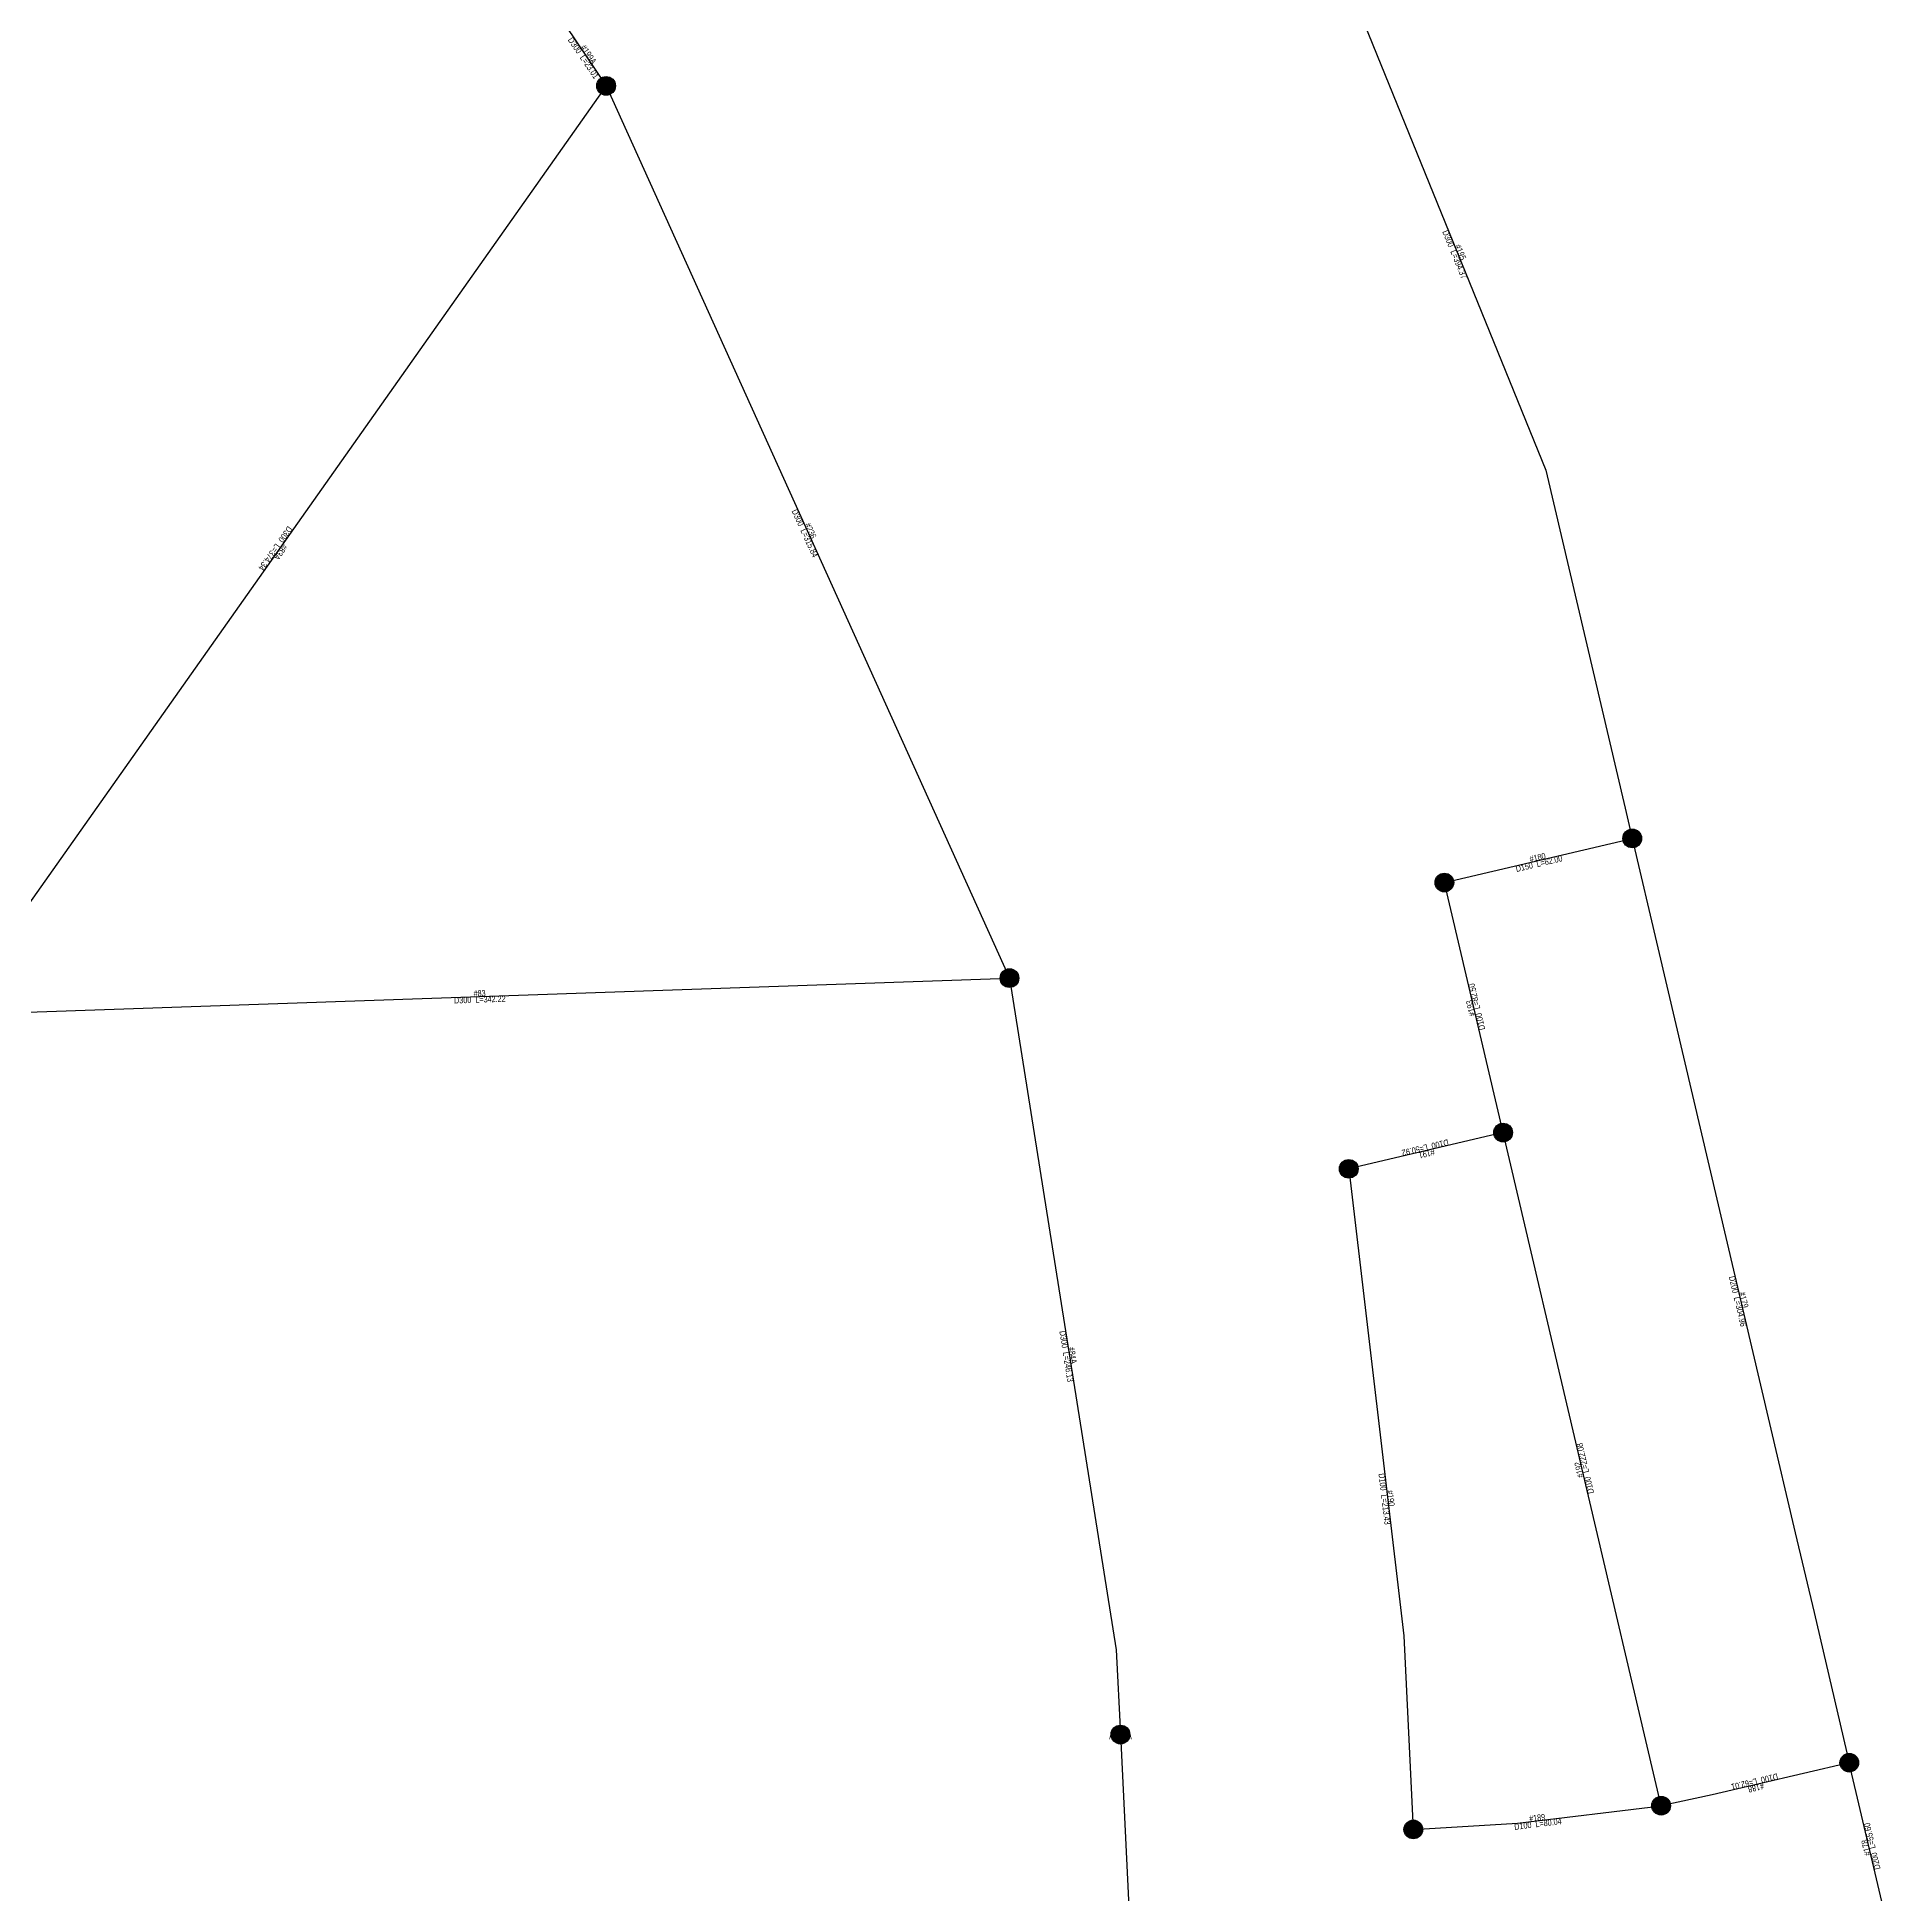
# Model space of a CAD drawing. Header units: metres. Extents: x 145472 to 149777, y 297313 to 301407.
# Drawn here: x 149075 to 149670, y 298262 to 298859 of the extents above; entities that cross this region are included whole.
import ezdxf
from ezdxf.enums import TextEntityAlignment as Align

# ---------------------------------------------------------------- set-up
doc = ezdxf.new("R2010")
doc.units = ezdxf.units.M
for name, color, linetype in [('EPANET2-JUNCTION', 7, 'Continuous'), ('EPANET2-PIPE', 3, 'Continuous'), ('EPANET2-PIPE_no', 7, 'Continuous')]:
    doc.layers.add(name, color=color, linetype=linetype)

# ---------------------------------------------------------------- blocks, each defined once
blk = doc.blocks.new('PIPE_BLOCK')
at = {"width": 0.8}
for tag, p in [('INFO', (0, -1)), ('ID', (0, 1))]:
    blk.add_attdef(tag, text='', height=2, dxfattribs=at).set_placement(p, align=Align.MIDDLE_CENTER)
blk = doc.blocks.new('JUNCTION_BLOCK')
h = blk.add_hatch(color=255)
edge = h.paths.add_edge_path()
edge.add_arc((0, 0), 3, 0, 360)
at = {"color": 5}
blk.add_circle((0, 0), 3, dxfattribs=at)
at = {"color": 5, "width": 0.7}
blk.add_attdef('ID', text='', height=3, dxfattribs=at).set_placement((0, 0), align=Align.MIDDLE_CENTER)

msp = doc.modelspace()

# ---------------------------------------------------------------- linework, layer by layer
at = {"layer": 'EPANET2-PIPE'}
for points in [[(149453.23, 298969.57), (149466.19, 298948.77), (149559.32, 298719.7), (149584.83, 298611.1), (149587.11, 298601.37)], [(149244.59, 298862.15), (149257.46, 298843.08)], [(149257.46, 298843.08), (149046.7, 298544.74)], [(149257.46, 298843.08), (149387.05, 298556.49)], [(149526.76, 298587.19), (149587.11, 298601.37)], [(149587.11, 298601.37), (149639.49, 298378.32), (149645.51, 298352.71), (149656.83, 298304.49)], [(149545.62, 298506.88), (149526.76, 298587.19)], [(149046.7, 298544.74), (149387.05, 298556.49)], [(149387.05, 298556.49), (149421.37, 298340.75), (149422.7, 298313.54)], [(149545.62, 298506.88), (149496.04, 298495.24)], [(149596.39, 298290.68), (149545.62, 298506.88)], [(149496.04, 298495.24), (149513.77, 298345.23), (149516.78, 298283.05)], [(149422.7, 298313.54), (149433.34, 298094.3)], [(149656.83, 298304.49), (149612.81, 298294.15), (149596.39, 298290.68)], [(149669.54, 298250.36), (149656.83, 298304.49)], [(149516.78, 298283.05), (149550.26, 298285.02), (149596.39, 298290.68)]]:
    msp.add_lwpolyline(points, dxfattribs=at)

# ---------------------------------------------------------------- block references
at = {"layer": 'EPANET2-JUNCTION'}
ref = msp.add_blockref('JUNCTION_BLOCK', (149257.46, 298843.08), dxfattribs=at)
ref.add_attrib('ID', 'A165', dxfattribs={"layer": '0', "color": 5, "height": 3, "width": 0.55}).set_placement((149257.46, 298843.08), align=Align.MIDDLE_CENTER)
ref = msp.add_blockref('JUNCTION_BLOCK', (149587.11, 298601.37), dxfattribs=at)
ref.add_attrib('ID', 'A130', dxfattribs={"layer": '0', "color": 5, "height": 3, "width": 0.55}).set_placement((149587.11, 298601.37), align=Align.MIDDLE_CENTER)
ref = msp.add_blockref('JUNCTION_BLOCK', (149526.76, 298587.19), dxfattribs=at)
ref.add_attrib('ID', 'A129', dxfattribs={"layer": '0', "color": 5, "height": 3, "width": 0.55}).set_placement((149526.76, 298587.19), align=Align.MIDDLE_CENTER)
ref = msp.add_blockref('JUNCTION_BLOCK', (149387.05, 298556.49), dxfattribs=at)
ref.add_attrib('ID', 'A173', dxfattribs={"layer": '0', "color": 5, "height": 3, "width": 0.55}).set_placement((149387.05, 298556.49), align=Align.MIDDLE_CENTER)
ref = msp.add_blockref('JUNCTION_BLOCK', (149545.62, 298506.88), dxfattribs=at)
ref.add_attrib('ID', 'A128', dxfattribs={"layer": '0', "color": 5, "height": 3, "width": 0.55}).set_placement((149545.62, 298506.88), align=Align.MIDDLE_CENTER)
ref = msp.add_blockref('JUNCTION_BLOCK', (149496.04, 298495.24), dxfattribs=at)
ref.add_attrib('ID', 'A127', dxfattribs={"layer": '0', "color": 5, "height": 3, "width": 0.55}).set_placement((149496.04, 298495.24), align=Align.MIDDLE_CENTER)
ref = msp.add_blockref('JUNCTION_BLOCK', (149422.7, 298313.54), dxfattribs=at)
ref.add_attrib('ID', 'A172A', dxfattribs={"layer": '0', "color": 5, "height": 3, "width": 0.55}).set_placement((149422.7, 298313.54), align=Align.MIDDLE_CENTER)
ref = msp.add_blockref('JUNCTION_BLOCK', (149656.83, 298304.49), dxfattribs=at)
ref.add_attrib('ID', 'A124', dxfattribs={"layer": '0', "color": 5, "height": 3, "width": 0.55}).set_placement((149656.83, 298304.49), align=Align.MIDDLE_CENTER)
ref = msp.add_blockref('JUNCTION_BLOCK', (149596.39, 298290.68), dxfattribs=at)
ref.add_attrib('ID', 'A125', dxfattribs={"layer": '0', "color": 5, "height": 3, "width": 0.55}).set_placement((149596.39, 298290.68), align=Align.MIDDLE_CENTER)
ref = msp.add_blockref('JUNCTION_BLOCK', (149516.78, 298283.05), dxfattribs=at)
ref.add_attrib('ID', 'A126', dxfattribs={"layer": '0', "color": 5, "height": 3, "width": 0.55}).set_placement((149516.78, 298283.05), align=Align.MIDDLE_CENTER)
at = {"layer": 'EPANET2-PIPE_no'}
for p, rotation, values in [((149251.02, 298852.61), 304.021767258015, {'ID': '#199A', 'INFO': 'D300  L=23.01'}), ((149531.03, 298789.29), 292.1257202936753, {'ID': '#195', 'INFO': 'D300  L=394.37'}), ((149322.26, 298699.79), 294.33164693457275, {'ID': '#236', 'INFO': 'D300  L=315.84'}), ((149152.08, 298693.91), 234.76035230838033, {'ID': '#83A', 'INFO': 'D300  L=374.34'}), ((149556.93, 298594.28), 13.215353703693047, {'ID': '#180', 'INFO': 'D150  L=62.00'}), ((149216.87, 298550.62), 1.97669283381591, {'ID': '#83', 'INFO': 'D300  L=342.22'}), ((149536.19, 298547.04), 103.21535370374875, {'ID': '#193', 'INFO': 'D100  L=82.50'}), ((149520.83, 298501.06), 193.21535370378015, {'ID': '#191', 'INFO': 'D100  L=50.92'}), ((149621.97, 298452.93), 283.2153537037054, {'ID': '#179', 'INFO': 'D200  L=304.96'}), ((149406.35, 298435.17), 279.03962369832414, {'ID': '#84A', 'INFO': 'D300  L=246.13'}), ((149571, 298398.78), 103.21535370370454, {'ID': '#192', 'INFO': 'D100  L=222.08'}), ((149508.56, 298389.32), 276.737417716993, {'ID': '#190', 'INFO': 'D100  L=213.43'}), ((149626.65, 298297.4), 193.21535370525325, {'ID': '#188', 'INFO': 'D100  L=62.01'}), ((149556.68, 298285.81), 6.994519130786266, {'ID': '#189', 'INFO': 'D100  L=80.04'}), ((149663.19, 298277.42), 103.21535370366858, {'ID': '#178', 'INFO': 'D200  L=55.60'})]:
    msp.add_blockref('PIPE_BLOCK', p, dxfattribs=dict(at, rotation=rotation)).add_auto_attribs(values)

doc.saveas('drawing.dxf')
